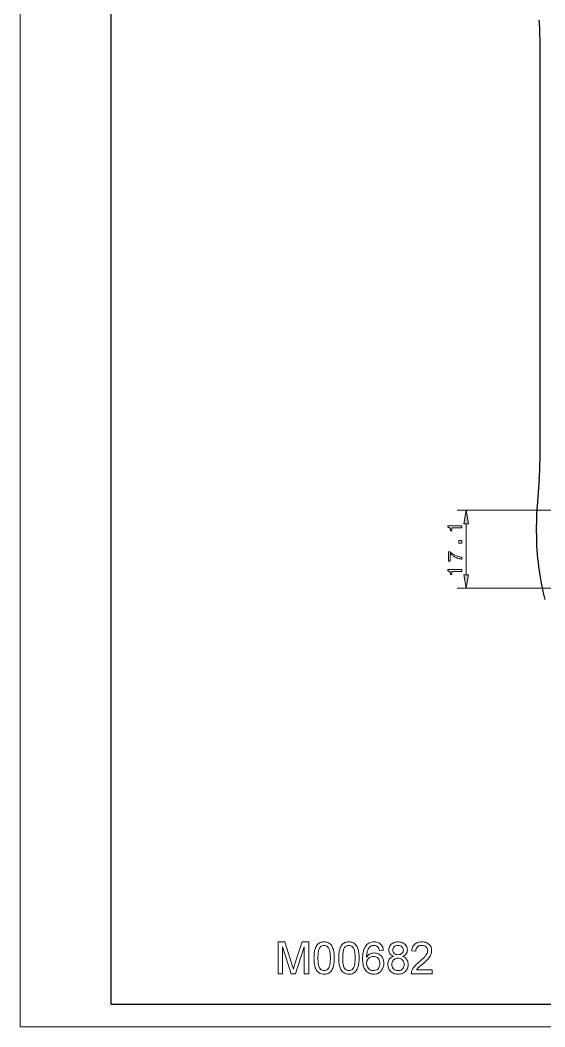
# Model space of a CAD drawing. Extents: x 0 to 297, y 0 to 420.
# Drawn here: x 0 to 115.3, y 0 to 221 of the extents above; entities that cross this region are included whole.
import ezdxf

# ---------------------------------------------------------------- set-up
doc = ezdxf.new("R2010")
doc.units = 0

msp = doc.modelspace()

# ---------------------------------------------------------------- linework, layer by layer
at = {"color": 7, "lineweight": 13}
for p, q in [((0, 0), (0, 420)), ((147.96, 113.4), (96.03, 113.4)), ((147.96, 96.3), (96.03, 96.3)), ((0, 0), (297, 0))]:
    msp.add_line(p, q, dxfattribs=at)
at = {"color": 7, "lineweight": 30}
for p, q in [((20, 5), (20, 415)), ((114.24, 124.3), (114.24, 217)), ((20, 5), (292, 5))]:
    msp.add_line(p, q, dxfattribs=at)
at = {"color": 7, "lineweight": 30, "ltscale": 0.151328}
msp.add_line((114.08, 120.32), (113.6, 114.28), dxfattribs=at)
at = {"color": 7, "lineweight": 13, "ltscale": 0.279779}
msp.add_line((98.03, 99.26), (98.03, 110.45), dxfattribs=at)
at = {"color": 7, "lineweight": 30, "ltscale": 0.05}
msp.add_line((113.44, 108.3), (113.44, 110.3), dxfattribs=at)
at = {"color": 7, "lineweight": 13}
for points in [[(98.55, 110.45), (98.03, 113.4), (97.51, 110.45)], [(97.03, 109.57), (94.9, 109.57), (94.9, 108.87), (94.59, 108.87), (94.59, 108.95), (94.59, 109.02), (94.58, 109.08), (94.57, 109.15), (94.55, 109.21), (94.54, 109.26), (94.52, 109.31), (94.5, 109.36), (94.48, 109.4), (94.45, 109.44), (94.42, 109.48), (94.39, 109.51), (94.35, 109.54), (94.32, 109.57), (94.27, 109.59), (94.23, 109.61), (94.18, 109.63), (94.13, 109.65), (94.07, 109.66), (94.01, 109.67), (94.01, 109.96), (97.03, 109.96)], [(97.03, 106.15), (96.39, 106.15), (96.39, 106.75), (97.03, 106.75)], [(97.03, 102.65), (96.89, 102.67), (96.75, 102.7), (96.61, 102.73), (96.47, 102.76), (96.33, 102.8), (96.2, 102.84), (96.07, 102.89), (95.94, 102.94), (95.81, 102.99), (95.69, 103.05), (95.56, 103.11), (95.44, 103.18), (95.32, 103.25), (95.2, 103.33), (95.08, 103.41), (94.96, 103.49), (94.84, 103.58), (94.72, 103.68), (94.61, 103.78), (94.49, 103.88), (94.49, 102.24), (94.1, 102.24), (94.1, 104.3), (94.46, 104.3), (94.57, 104.19), (94.68, 104.1), (94.8, 104.01), (94.92, 103.92), (95.04, 103.84), (95.16, 103.76), (95.28, 103.68), (95.4, 103.61), (95.53, 103.54), (95.66, 103.48), (95.79, 103.42), (95.92, 103.37), (96.05, 103.32), (96.18, 103.27), (96.32, 103.23), (96.46, 103.19), (96.6, 103.16), (96.74, 103.13), (96.89, 103.11), (97.03, 103.09)], [(97.03, 99.98), (94.9, 99.98), (94.9, 99.28), (94.59, 99.28), (94.59, 99.35), (94.59, 99.42), (94.58, 99.49), (94.57, 99.55), (94.55, 99.61), (94.54, 99.67), (94.52, 99.72), (94.5, 99.77), (94.48, 99.81), (94.45, 99.85), (94.42, 99.88), (94.39, 99.92), (94.35, 99.95), (94.32, 99.98), (94.27, 100), (94.23, 100.02), (94.18, 100.04), (94.13, 100.05), (94.07, 100.07), (94.01, 100.07), (94.01, 100.37), (97.03, 100.37)], [(97.51, 99.26), (98.03, 96.3), (98.55, 99.26)], [(56.7, 11.66), (56.7, 18.66), (58.14, 18.66), (59.73, 13.73), (59.81, 13.47), (59.89, 13.24), (59.95, 13.03), (60.01, 12.85), (60.05, 12.7), (60.1, 12.87), (60.16, 13.06), (60.23, 13.28), (60.31, 13.54), (60.4, 13.82), (61.98, 18.66), (63.41, 18.66), (63.41, 11.66), (62.43, 11.66), (62.43, 17.59), (60.53, 11.66), (59.56, 11.66), (57.67, 17.59), (57.67, 11.66)], [(64.57, 15.11), (64.58, 15.38), (64.58, 15.63), (64.6, 15.88), (64.62, 16.11), (64.65, 16.34), (64.68, 16.55), (64.72, 16.75), (64.77, 16.94), (64.82, 17.12), (64.91, 17.36), (65.02, 17.59), (65.13, 17.79), (65.27, 17.98), (65.41, 18.14), (65.57, 18.27), (65.74, 18.39), (65.92, 18.49), (66.12, 18.56), (66.34, 18.62), (66.57, 18.65), (66.81, 18.66), (67.02, 18.65), (67.23, 18.62), (67.43, 18.58), (67.62, 18.51), (67.8, 18.43), (68.01, 18.31), (68.19, 18.16), (68.35, 17.98), (68.49, 17.78), (68.58, 17.61), (68.67, 17.41), (68.75, 17.21), (68.83, 16.99), (68.89, 16.75), (68.93, 16.57), (68.97, 16.37), (68.99, 16.15), (69.02, 15.92), (69.03, 15.66), (69.04, 15.39), (69.04, 15.11), (69.04, 14.84), (69.03, 14.59), (69.02, 14.34), (69, 14.11), (68.97, 13.89), (68.93, 13.67), (68.89, 13.47), (68.85, 13.29), (68.8, 13.11), (68.71, 12.86), (68.6, 12.63), (68.49, 12.43), (68.36, 12.25), (68.21, 12.09), (68.06, 11.95), (67.88, 11.83), (67.7, 11.73), (67.5, 11.66), (67.28, 11.6), (67.05, 11.57), (66.81, 11.56), (66.53, 11.57), (66.28, 11.62), (66.04, 11.68), (65.81, 11.78), (65.61, 11.9), (65.42, 12.05), (65.25, 12.23), (65.14, 12.39), (65.04, 12.57), (64.95, 12.76), (64.87, 12.96), (64.8, 13.18), (64.74, 13.41), (64.69, 13.66), (64.65, 13.92), (64.61, 14.19), (64.59, 14.48), (64.58, 14.79)], [(65.45, 15.11), (65.45, 14.78), (65.46, 14.47), (65.48, 14.19), (65.51, 13.93), (65.55, 13.69), (65.59, 13.48), (65.64, 13.29), (65.7, 13.13), (65.77, 12.98), (65.84, 12.87), (66, 12.68), (66.18, 12.53), (66.38, 12.42), (66.59, 12.36), (66.81, 12.34), (67.03, 12.36), (67.24, 12.42), (67.43, 12.53), (67.61, 12.68), (67.78, 12.87), (67.85, 12.99), (67.92, 13.13), (67.98, 13.29), (68.03, 13.48), (68.07, 13.69), (68.11, 13.93), (68.13, 14.19), (68.15, 14.47), (68.17, 14.78), (68.17, 15.11), (68.17, 15.43), (68.15, 15.73), (68.14, 16.01), (68.11, 16.27), (68.07, 16.5), (68.03, 16.71), (67.98, 16.9), (67.93, 17.07), (67.86, 17.21), (67.79, 17.33), (67.63, 17.53), (67.45, 17.68), (67.25, 17.79), (67.03, 17.86), (66.8, 17.88), (66.58, 17.86), (66.37, 17.8), (66.18, 17.71), (66.01, 17.57), (65.85, 17.4), (65.78, 17.26), (65.71, 17.11), (65.65, 16.93), (65.59, 16.73), (65.55, 16.51), (65.51, 16.28), (65.48, 16.02), (65.46, 15.73), (65.45, 15.43)], [(70.02, 15.11), (70.02, 15.38), (70.03, 15.63), (70.04, 15.88), (70.07, 16.11), (70.09, 16.34), (70.13, 16.55), (70.17, 16.75), (70.22, 16.94), (70.27, 17.12), (70.36, 17.36), (70.46, 17.59), (70.58, 17.79), (70.71, 17.98), (70.85, 18.14), (71.01, 18.27), (71.18, 18.39), (71.37, 18.49), (71.57, 18.56), (71.78, 18.62), (72.01, 18.65), (72.25, 18.66), (72.47, 18.65), (72.68, 18.62), (72.88, 18.58), (73.06, 18.51), (73.25, 18.43), (73.45, 18.31), (73.64, 18.16), (73.8, 17.98), (73.93, 17.78), (74.03, 17.61), (74.12, 17.41), (74.2, 17.21), (74.27, 16.99), (74.34, 16.75), (74.38, 16.57), (74.41, 16.37), (74.44, 16.15), (74.46, 15.92), (74.48, 15.66), (74.49, 15.39), (74.49, 15.11), (74.49, 14.84), (74.48, 14.59), (74.46, 14.34), (74.44, 14.11), (74.41, 13.89), (74.38, 13.67), (74.34, 13.47), (74.29, 13.29), (74.24, 13.11), (74.15, 12.86), (74.05, 12.63), (73.93, 12.43), (73.8, 12.25), (73.66, 12.09), (73.5, 11.95), (73.33, 11.83), (73.14, 11.73), (72.94, 11.66), (72.73, 11.6), (72.5, 11.57), (72.25, 11.56), (71.98, 11.57), (71.72, 11.62), (71.48, 11.68), (71.26, 11.78), (71.05, 11.9), (70.87, 12.05), (70.7, 12.23), (70.59, 12.39), (70.49, 12.57), (70.4, 12.76), (70.32, 12.96), (70.25, 13.18), (70.19, 13.41), (70.13, 13.66), (70.09, 13.92), (70.06, 14.19), (70.04, 14.48), (70.02, 14.79)], [(70.89, 15.11), (70.9, 14.78), (70.91, 14.47), (70.93, 14.19), (70.95, 13.93), (70.99, 13.69), (71.03, 13.48), (71.08, 13.29), (71.14, 13.13), (71.21, 12.98), (71.28, 12.87), (71.45, 12.68), (71.63, 12.53), (71.82, 12.42), (72.03, 12.36), (72.25, 12.34), (72.48, 12.36), (72.68, 12.42), (72.88, 12.53), (73.06, 12.68), (73.22, 12.87), (73.3, 12.99), (73.36, 13.13), (73.42, 13.29), (73.47, 13.48), (73.52, 13.69), (73.55, 13.93), (73.58, 14.19), (73.6, 14.47), (73.61, 14.78), (73.61, 15.11), (73.61, 15.43), (73.6, 15.73), (73.58, 16.01), (73.55, 16.27), (73.52, 16.5), (73.48, 16.71), (73.43, 16.9), (73.37, 17.07), (73.31, 17.21), (73.23, 17.33), (73.07, 17.53), (72.89, 17.68), (72.69, 17.79), (72.48, 17.86), (72.24, 17.88), (72.02, 17.86), (71.82, 17.8), (71.63, 17.71), (71.46, 17.57), (71.3, 17.4), (71.22, 17.26), (71.15, 17.11), (71.09, 16.93), (71.04, 16.73), (70.99, 16.51), (70.96, 16.28), (70.93, 16.02), (70.91, 15.73), (70.9, 15.43)], [(79.84, 16.81), (78.96, 16.71), (78.9, 16.96), (78.82, 17.18), (78.73, 17.35), (78.63, 17.49), (78.45, 17.66), (78.24, 17.78), (78.01, 17.86), (77.76, 17.88), (77.56, 17.87), (77.36, 17.83), (77.17, 17.76), (76.99, 17.67), (76.85, 17.55), (76.72, 17.41), (76.6, 17.25), (76.49, 17.07), (76.39, 16.87), (76.33, 16.7), (76.27, 16.52), (76.23, 16.32), (76.19, 16.1), (76.17, 15.85), (76.15, 15.59), (76.14, 15.3), (76.27, 15.48), (76.41, 15.64), (76.57, 15.78), (76.73, 15.9), (76.91, 16), (77.13, 16.1), (77.37, 16.17), (77.61, 16.21), (77.85, 16.23), (78.09, 16.21), (78.33, 16.18), (78.55, 16.11), (78.76, 16.02), (78.96, 15.9), (79.15, 15.76), (79.33, 15.59), (79.49, 15.41), (79.62, 15.2), (79.74, 14.98), (79.82, 14.75), (79.88, 14.5), (79.92, 14.24), (79.93, 13.96), (79.93, 13.74), (79.9, 13.53), (79.86, 13.32), (79.81, 13.12), (79.73, 12.92), (79.65, 12.73), (79.52, 12.51), (79.38, 12.32), (79.22, 12.15), (79.05, 11.99), (78.86, 11.86), (78.65, 11.75), (78.44, 11.67), (78.21, 11.61), (77.97, 11.57), (77.72, 11.56), (77.46, 11.57), (77.2, 11.61), (76.96, 11.67), (76.74, 11.76), (76.52, 11.87), (76.32, 12), (76.13, 12.16), (75.95, 12.35), (75.83, 12.5), (75.73, 12.66), (75.63, 12.85), (75.54, 13.05), (75.47, 13.27), (75.41, 13.5), (75.36, 13.76), (75.32, 14.02), (75.29, 14.31), (75.27, 14.61), (75.27, 14.93), (75.27, 15.24), (75.28, 15.53), (75.31, 15.8), (75.34, 16.07), (75.38, 16.32), (75.43, 16.56), (75.49, 16.78), (75.56, 17), (75.63, 17.19), (75.72, 17.38), (75.81, 17.55), (75.92, 17.71), (76.03, 17.86), (76.2, 18.05), (76.39, 18.21), (76.59, 18.35), (76.81, 18.46), (77.04, 18.55), (77.29, 18.61), (77.54, 18.65), (77.82, 18.66), (78.09, 18.64), (78.34, 18.6), (78.58, 18.54), (78.8, 18.44), (79.01, 18.32), (79.19, 18.17), (79.34, 18.02), (79.47, 17.86), (79.57, 17.68), (79.67, 17.48), (79.74, 17.28), (79.8, 17.05)], [(82.05, 15.47), (81.8, 15.58), (81.59, 15.71), (81.41, 15.86), (81.26, 16.02), (81.15, 16.21), (81.07, 16.42), (81.02, 16.64), (81, 16.88), (81.02, 17.12), (81.06, 17.36), (81.14, 17.57), (81.25, 17.78), (81.39, 17.97), (81.56, 18.15), (81.72, 18.28), (81.9, 18.4), (82.1, 18.49), (82.31, 18.56), (82.54, 18.62), (82.78, 18.65), (83.03, 18.66), (83.29, 18.65), (83.53, 18.62), (83.76, 18.56), (83.97, 18.49), (84.17, 18.39), (84.35, 18.27), (84.52, 18.13), (84.69, 17.95), (84.84, 17.76), (84.95, 17.55), (85.02, 17.33), (85.07, 17.1), (85.09, 16.86), (85.07, 16.62), (85.02, 16.41), (84.94, 16.21), (84.83, 16.02), (84.69, 15.85), (84.51, 15.71), (84.3, 15.58), (84.06, 15.47), (84.29, 15.38), (84.49, 15.27), (84.67, 15.13), (84.83, 14.97), (84.97, 14.8), (85.08, 14.6), (85.17, 14.39), (85.23, 14.17), (85.27, 13.93), (85.28, 13.68), (85.27, 13.43), (85.23, 13.19), (85.17, 12.96), (85.08, 12.75), (84.97, 12.54), (84.83, 12.35), (84.66, 12.17), (84.48, 12.01), (84.28, 11.87), (84.07, 11.76), (83.83, 11.67), (83.59, 11.61), (83.32, 11.57), (83.04, 11.56), (82.77, 11.57), (82.5, 11.61), (82.26, 11.67), (82.02, 11.76), (81.81, 11.87), (81.61, 12.01), (81.42, 12.17), (81.26, 12.36), (81.12, 12.55), (81.01, 12.76), (80.92, 12.97), (80.86, 13.21), (80.82, 13.45), (80.81, 13.7), (80.82, 13.97), (80.86, 14.21), (80.93, 14.44), (81.02, 14.65), (81.13, 14.85), (81.27, 15.02), (81.44, 15.17), (81.62, 15.29), (81.83, 15.4)], [(81.88, 16.89), (81.9, 16.67), (81.95, 16.47), (82.05, 16.29), (82.18, 16.13), (82.35, 16), (82.55, 15.91), (82.79, 15.86), (83.05, 15.84), (83.32, 15.86), (83.55, 15.91), (83.75, 16), (83.91, 16.13), (84.04, 16.28), (84.14, 16.45), (84.19, 16.64), (84.21, 16.84), (84.19, 17.05), (84.13, 17.25), (84.04, 17.42), (83.9, 17.58), (83.73, 17.71), (83.53, 17.81), (83.3, 17.86), (83.04, 17.88), (82.78, 17.86), (82.55, 17.81), (82.35, 17.72), (82.19, 17.59), (82.05, 17.43), (81.96, 17.27), (81.9, 17.08)], [(90.53, 12.53), (90.53, 11.66), (85.96, 11.66), (85.97, 11.87), (86, 12.07), (86.06, 12.27), (86.13, 12.46), (86.22, 12.65), (86.33, 12.84), (86.45, 13.03), (86.59, 13.21), (86.71, 13.35), (86.83, 13.48), (86.97, 13.63), (87.13, 13.77), (87.3, 13.93), (87.49, 14.08), (87.68, 14.24), (87.92, 14.45), (88.15, 14.65), (88.35, 14.83), (88.53, 15.01), (88.7, 15.17), (88.85, 15.32), (88.98, 15.47), (89.09, 15.6), (89.18, 15.72), (89.32, 15.93), (89.42, 16.13), (89.5, 16.33), (89.54, 16.53), (89.56, 16.73), (89.54, 16.96), (89.47, 17.18), (89.36, 17.37), (89.2, 17.55), (89.01, 17.69), (88.79, 17.8), (88.54, 17.86), (88.27, 17.88), (88.04, 17.87), (87.83, 17.83), (87.63, 17.76), (87.46, 17.67), (87.3, 17.55), (87.14, 17.36), (87.03, 17.15), (86.96, 16.9), (86.93, 16.62), (86.06, 16.71), (86.09, 16.98), (86.15, 17.22), (86.23, 17.44), (86.32, 17.65), (86.44, 17.84), (86.57, 18.01), (86.73, 18.16), (86.9, 18.29), (87.09, 18.4), (87.3, 18.5), (87.52, 18.57), (87.76, 18.62), (88.02, 18.65), (88.29, 18.66), (88.56, 18.65), (88.82, 18.61), (89.06, 18.56), (89.29, 18.48), (89.49, 18.37), (89.68, 18.25), (89.86, 18.1), (90.03, 17.91), (90.18, 17.7), (90.29, 17.48), (90.37, 17.24), (90.42, 16.99), (90.43, 16.72), (90.42, 16.52), (90.39, 16.31), (90.35, 16.11), (90.28, 15.9), (90.19, 15.7), (90.07, 15.49), (89.93, 15.27), (89.76, 15.05), (89.64, 14.92), (89.51, 14.77), (89.35, 14.61), (89.17, 14.44), (88.97, 14.25), (88.75, 14.06), (88.5, 13.84), (88.26, 13.64), (88.05, 13.47), (87.87, 13.31), (87.72, 13.18), (87.59, 13.07), (87.5, 12.99), (87.35, 12.84), (87.22, 12.68), (87.1, 12.53)], [(76.14, 13.98), (76.15, 13.76), (76.19, 13.55), (76.25, 13.35), (76.34, 13.15), (76.45, 12.96), (76.58, 12.8), (76.72, 12.66), (76.88, 12.55), (77.05, 12.46), (77.24, 12.39), (77.44, 12.35), (77.65, 12.34), (77.89, 12.36), (78.12, 12.41), (78.32, 12.49), (78.5, 12.61), (78.67, 12.77), (78.81, 12.95), (78.92, 13.16), (79, 13.39), (79.04, 13.65), (79.06, 13.93), (79.04, 14.2), (79, 14.45), (78.92, 14.67), (78.81, 14.87), (78.67, 15.04), (78.51, 15.19), (78.32, 15.3), (78.11, 15.38), (77.88, 15.43), (77.62, 15.45), (77.38, 15.43), (77.16, 15.38), (76.95, 15.3), (76.75, 15.19), (76.57, 15.04), (76.42, 14.87), (76.3, 14.68), (76.21, 14.46), (76.16, 14.23)], [(81.68, 13.71), (81.7, 13.48), (81.75, 13.25), (81.83, 13.03), (81.94, 12.83), (82.11, 12.66), (82.32, 12.52), (82.5, 12.44), (82.68, 12.38), (82.86, 12.35), (83.05, 12.34), (83.3, 12.35), (83.52, 12.4), (83.72, 12.48), (83.89, 12.58), (84.05, 12.72), (84.18, 12.88), (84.28, 13.06), (84.35, 13.25), (84.39, 13.46), (84.41, 13.69), (84.39, 13.92), (84.35, 14.13), (84.27, 14.33), (84.17, 14.51), (84.04, 14.67), (83.88, 14.81), (83.7, 14.92), (83.49, 15), (83.27, 15.05), (83.02, 15.06), (82.78, 15.05), (82.56, 15), (82.37, 14.92), (82.19, 14.81), (82.04, 14.68), (81.91, 14.51), (81.81, 14.34), (81.74, 14.14), (81.7, 13.94)]]:
    msp.add_lwpolyline(points, close=True, dxfattribs=at)
at = {"color": 7, "lineweight": 30}
for centre, radius, start, end in [((64.24, 217), 50, 360, 4.5691), ((64.24, 124.3), 50, 355.4309, 0), ((163.44, 110.3), 50, 175.4309, 180), ((170.44, 108.3), 57, 180, 194.7361)]:
    msp.add_arc(centre, radius, start, end, dxfattribs=at)
at = {"color": 7, "lineweight": 13}
for points in [[(98.55, 110.45), (98.03, 113.4), (98.55, 110.45), (97.51, 110.45)], [(97.51, 99.26), (98.03, 96.3), (97.51, 99.26), (98.55, 99.26)]]:
    msp.add_solid(points, dxfattribs=at)

doc.saveas('drawing.dxf')
